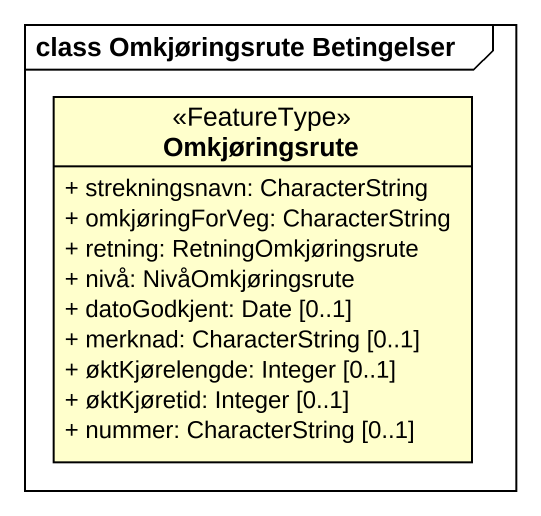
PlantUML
@startuml
mainframe class Omkjøringsrute Betingelser
hide circle
hide empty members
skinparam classAttributeIconSize 0
class Omkjøringsrute <<FeatureType>> {
  + strekningsnavn: CharacterString
  + omkjøringForVeg: CharacterString
  + retning: RetningOmkjøringsrute
  + nivå: NivåOmkjøringsrute
  + datoGodkjent: Date [0..1]
  + merknad: CharacterString [0..1]
  + øktKjørelengde: Integer [0..1]
  + øktKjøretid: Integer [0..1]
  + nummer: CharacterString [0..1]
}
@enduml
